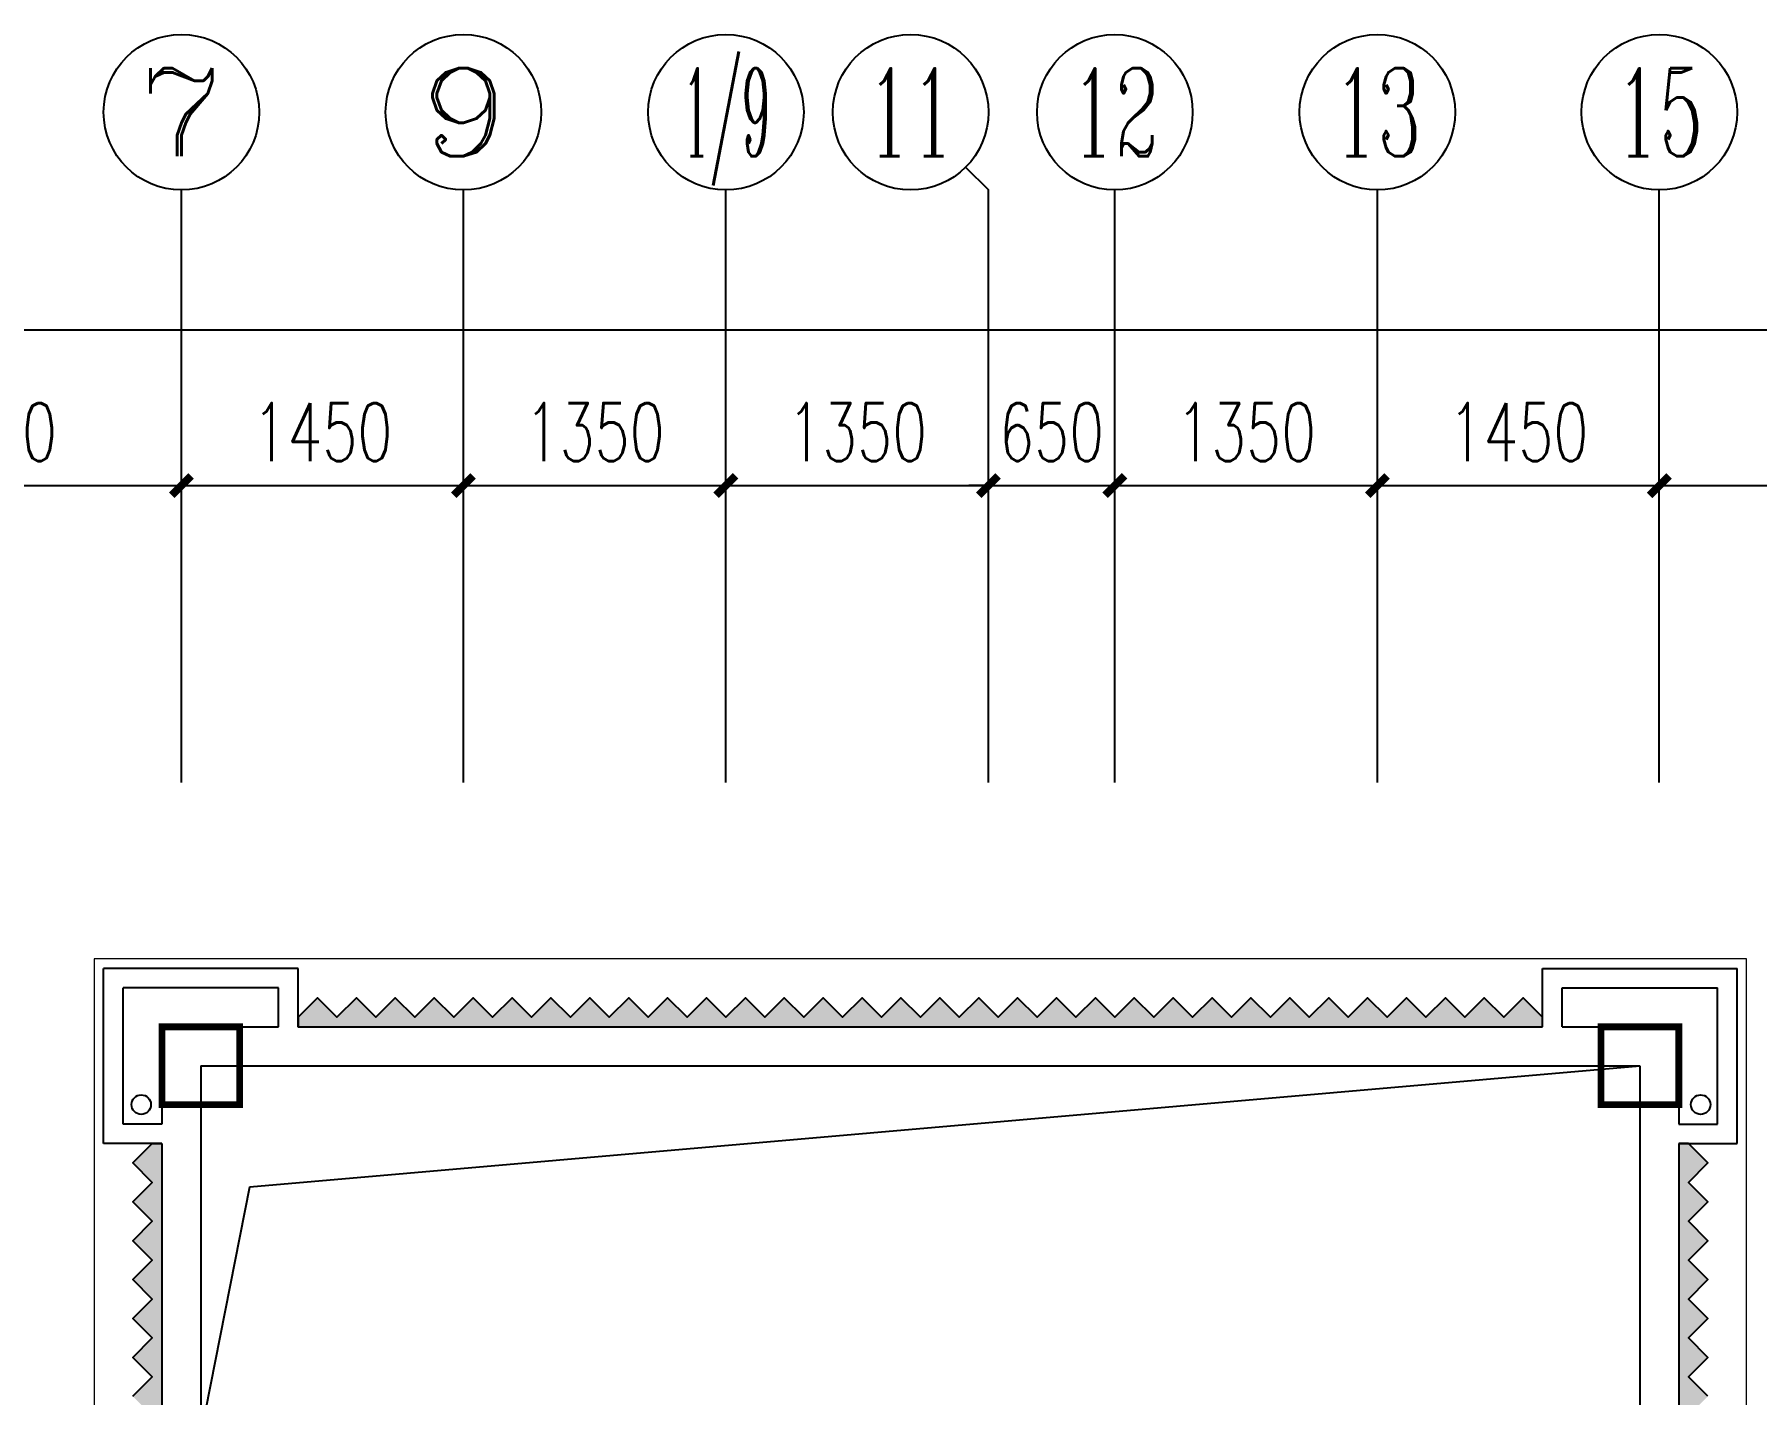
# Model space of a CAD drawing. Extents: x -993182 to -819982, y 169304 to 600104.
# Drawn here: x -884804 to -875948, y 385016 to 392011 of the extents above; entities that cross this region are included whole.
import ezdxf
from ezdxf.enums import TextEntityAlignment as Align

# ---------------------------------------------------------------- set-up
doc = ezdxf.new("R2010")
doc.units = 0
doc.header["$LTSCALE"] = 1000
doc.header["$MEASUREMENT"] = 0
for name, color, linetype in [('6', 203, 'Continuous'), ('8', 8, 'Continuous'), ('AXIS', 3, 'Continuous'), ('AXIS_TEXT', 7, 'Continuous'), ('WALL', 4, 'Continuous'), ('面层', 215, 'Continuous')]:
    doc.layers.add(name, color=color, linetype=linetype)
doc.layers.add('投影线', color=150, linetype='Continuous', lineweight=18)
doc.styles.add('_TCH_AXIS', font='COMPLEX', dxfattribs={"bigfont": 'GBCBIG'})
doc.styles.add('_TCH_DIM_T3', font='SIMPLEX', dxfattribs={"width": 0.705882, "bigfont": 'GBCBIG'})
doc.styles.add('COMPLEX', font='COMPLEX')
doc.dimstyles.new('_TCH_ARCH&&100', dxfattribs={"dimtxt": 297.5, "dimasz": 100, "dimexe": 250, "dimexo": 300, "dimgap": 126.25, "dimtad": 1, "dimdec": 0, "dimzin": 0, "dimdsep": 46, "dimtxsty": '_TCH_DIM_T3', "dimblk": 'ARCHTICK', "dimcen": 0.09, "dimclrt": 7, "dimazin": 2, "dimtfac": 1, "dimtdec": 0, "dimtix": 1, "dimtmove": 2, "dimatfit": 3, "dimfxl": 0, "dimtolj": 1, "dimtzin": 0, "dimarcsym": 0})

# ---------------------------------------------------------------- blocks, each defined once
blk = doc.blocks.new('q2')
at = {"color": 3, "const_width": 35}
for points in [[(-518346.1, -356741), (-518346.1, -356341), (-518746.1, -356341), (-518746.1, -356741)], [(-510946.1, -356741), (-510946.1, -356341), (-511346.1, -356341), (-511346.1, -356741)]]:
    blk.add_lwpolyline(points, close=True, dxfattribs=at)
blk = doc.blocks.new('_AXISO')
blk.add_circle((0, 0), 0.5)
at = {"layer": 'AXIS_TEXT', "style": 'COMPLEX', "width": 1.041667}
blk.add_attdef('A', text='', height=0.56, dxfattribs=at).set_placement((-0.25, -0.28), (0.25, -0.28), align=Align.FIT)
blk = doc.blocks.new('_ArchTick')
at = {"color": 0, "linetype": 'ByBlock', "const_width": 0.4}
blk.add_lwpolyline([(-0.5, -0.5), (0.5, 0.5)], dxfattribs=at)
blk = doc.blocks.new('*D248')
at = {"layer": 'AXIS', "color": 0, "lineweight": -2}
for p, q in [((-256408.8, -356155.5), (-256408.8, -353578.3)), ((-196308.8, -356155.5), (-196308.8, -353578.3)), ((-256408.8, -353828.3), (-196308.8, -353828.3))]:
    blk.add_line(p, q, dxfattribs=at)
at = {"layer": 'Defpoints', "color": 0}
for p in [(-196308.8, -353828.3), (-256408.8, -356455.5), (-196308.8, -356455.5)]:
    blk.add_point(p, dxfattribs=at)
at = {"layer": 'AXIS', "color": 0, "lineweight": -2, "xscale": 100, "yscale": 100, "zscale": 100, "rotation": 180}
blk.add_blockref('_ArchTick', (-256408.8, -353828.3), dxfattribs=at)
at = {"layer": 'AXIS', "color": 0, "lineweight": -2, "xscale": 100, "yscale": 100, "zscale": 100}
blk.add_blockref('_ArchTick', (-196308.8, -353828.3), dxfattribs=at)
at = {"layer": 'AXIS', "color": 7, "insert": (-226358.8, -353553.3), "char_height": 297.5, "attachment_point": 5, "style": '_TCH_DIM_T3'}
blk.add_mtext('\\A1;60100', dxfattribs=at)
blk = doc.blocks.new('*D254')
at = {"layer": 'AXIS', "color": 0, "lineweight": -2}
for p, q in [((-247208.8, -356155.5), (-247208.8, -354378.3)), ((-245208.8, -356155.5), (-245208.8, -354378.3)), ((-247208.8, -354628.3), (-245208.8, -354628.3))]:
    blk.add_line(p, q, dxfattribs=at)
at = {"layer": 'Defpoints', "color": 0}
for p in [(-245208.8, -354628.3), (-247208.8, -356455.5), (-245208.8, -356455.5)]:
    blk.add_point(p, dxfattribs=at)
at = {"layer": 'AXIS', "color": 0, "lineweight": -2, "xscale": 100, "yscale": 100, "zscale": 100, "rotation": 180}
blk.add_blockref('_ArchTick', (-247208.8, -354628.3), dxfattribs=at)
at = {"layer": 'AXIS', "color": 0, "lineweight": -2, "xscale": 100, "yscale": 100, "zscale": 100}
blk.add_blockref('_ArchTick', (-245208.8, -354628.3), dxfattribs=at)
at = {"layer": 'AXIS', "color": 7, "insert": (-246208.8, -354353.3), "char_height": 297.5, "attachment_point": 5, "style": '_TCH_DIM_T3'}
blk.add_mtext('\\A1;2000', dxfattribs=at)
blk = doc.blocks.new('*D255')
at = {"layer": 'AXIS', "color": 0, "lineweight": -2}
for p, q in [((-245208.8, -356155.5), (-245208.8, -354378.3)), ((-243758.8, -356155.5), (-243758.8, -354378.3)), ((-245208.8, -354628.3), (-243758.8, -354628.3))]:
    blk.add_line(p, q, dxfattribs=at)
at = {"layer": 'Defpoints', "color": 0}
for p in [(-243758.8, -354628.3), (-245208.8, -356455.5), (-243758.8, -356455.5)]:
    blk.add_point(p, dxfattribs=at)
at = {"layer": 'AXIS', "color": 0, "lineweight": -2, "xscale": 100, "yscale": 100, "zscale": 100, "rotation": 180}
blk.add_blockref('_ArchTick', (-245208.8, -354628.3), dxfattribs=at)
at = {"layer": 'AXIS', "color": 0, "lineweight": -2, "xscale": 100, "yscale": 100, "zscale": 100}
blk.add_blockref('_ArchTick', (-243758.8, -354628.3), dxfattribs=at)
at = {"layer": 'AXIS', "color": 7, "insert": (-244483.8, -354353.3), "char_height": 297.5, "attachment_point": 5, "style": '_TCH_DIM_T3'}
blk.add_mtext('\\A1;1450', dxfattribs=at)
blk = doc.blocks.new('*D256')
at = {"layer": 'AXIS', "color": 0, "lineweight": -2}
for p, q in [((-243758.8, -356155.5), (-243758.8, -354378.3)), ((-242408.8, -356155.5), (-242408.8, -354378.3)), ((-243758.8, -354628.3), (-242408.8, -354628.3))]:
    blk.add_line(p, q, dxfattribs=at)
at = {"layer": 'Defpoints', "color": 0}
for p in [(-242408.8, -354628.3), (-243758.8, -356455.5), (-242408.8, -356455.5)]:
    blk.add_point(p, dxfattribs=at)
at = {"layer": 'AXIS', "color": 0, "lineweight": -2, "xscale": 100, "yscale": 100, "zscale": 100, "rotation": 180}
blk.add_blockref('_ArchTick', (-243758.8, -354628.3), dxfattribs=at)
at = {"layer": 'AXIS', "color": 0, "lineweight": -2, "xscale": 100, "yscale": 100, "zscale": 100}
blk.add_blockref('_ArchTick', (-242408.8, -354628.3), dxfattribs=at)
at = {"layer": 'AXIS', "color": 7, "insert": (-243083.8, -354353.3), "char_height": 297.5, "attachment_point": 5, "style": '_TCH_DIM_T3'}
blk.add_mtext('\\A1;1350', dxfattribs=at)
blk = doc.blocks.new('*D257')
at = {"layer": 'AXIS', "color": 0, "lineweight": -2}
for p, q in [((-242408.8, -356155.5), (-242408.8, -354378.3)), ((-241058.8, -356155.5), (-241058.8, -354378.3)), ((-242408.8, -354628.3), (-241058.8, -354628.3))]:
    blk.add_line(p, q, dxfattribs=at)
at = {"layer": 'Defpoints', "color": 0}
for p in [(-241058.8, -354628.3), (-242408.8, -356455.5), (-241058.8, -356455.5)]:
    blk.add_point(p, dxfattribs=at)
at = {"layer": 'AXIS', "color": 0, "lineweight": -2, "xscale": 100, "yscale": 100, "zscale": 100, "rotation": 180}
blk.add_blockref('_ArchTick', (-242408.8, -354628.3), dxfattribs=at)
at = {"layer": 'AXIS', "color": 0, "lineweight": -2, "xscale": 100, "yscale": 100, "zscale": 100}
blk.add_blockref('_ArchTick', (-241058.8, -354628.3), dxfattribs=at)
at = {"layer": 'AXIS', "color": 7, "insert": (-241733.8, -354353.3), "char_height": 297.5, "attachment_point": 5, "style": '_TCH_DIM_T3'}
blk.add_mtext('\\A1;1350', dxfattribs=at)
blk = doc.blocks.new('*D258')
at = {"layer": 'AXIS', "color": 0, "lineweight": -2}
for p, q in [((-241058.8, -356155.5), (-241058.8, -354378.3)), ((-240408.8, -356155.5), (-240408.8, -354378.3)), ((-241058.8, -354628.3), (-241158.8, -354628.3)), ((-241058.8, -354628.3), (-240408.8, -354628.3)), ((-240408.8, -354628.3), (-240308.8, -354628.3))]:
    blk.add_line(p, q, dxfattribs=at)
at = {"layer": 'Defpoints', "color": 0}
for p in [(-240408.8, -354628.3), (-241058.8, -356455.5), (-240408.8, -356455.5)]:
    blk.add_point(p, dxfattribs=at)
at = {"layer": 'AXIS', "color": 0, "lineweight": -2, "xscale": 100, "yscale": 100, "zscale": 100}
blk.add_blockref('_ArchTick', (-241058.8, -354628.3), dxfattribs=at)
at = {"layer": 'AXIS', "color": 0, "lineweight": -2, "xscale": 100, "yscale": 100, "zscale": 100, "rotation": 180}
blk.add_blockref('_ArchTick', (-240408.8, -354628.3), dxfattribs=at)
at = {"layer": 'AXIS', "color": 7, "insert": (-240733.8, -354353.3), "char_height": 297.5, "attachment_point": 5, "style": '_TCH_DIM_T3'}
blk.add_mtext('\\A1;650', dxfattribs=at)
blk = doc.blocks.new('*D259')
at = {"layer": 'AXIS', "color": 0, "lineweight": -2}
for p, q in [((-240408.8, -356155.5), (-240408.8, -354378.3)), ((-239058.8, -356155.5), (-239058.8, -354378.3)), ((-240408.8, -354628.3), (-239058.8, -354628.3))]:
    blk.add_line(p, q, dxfattribs=at)
at = {"layer": 'Defpoints', "color": 0}
for p in [(-239058.8, -354628.3), (-240408.8, -356455.5), (-239058.8, -356455.5)]:
    blk.add_point(p, dxfattribs=at)
at = {"layer": 'AXIS', "color": 0, "lineweight": -2, "xscale": 100, "yscale": 100, "zscale": 100, "rotation": 180}
blk.add_blockref('_ArchTick', (-240408.8, -354628.3), dxfattribs=at)
at = {"layer": 'AXIS', "color": 0, "lineweight": -2, "xscale": 100, "yscale": 100, "zscale": 100}
blk.add_blockref('_ArchTick', (-239058.8, -354628.3), dxfattribs=at)
at = {"layer": 'AXIS', "color": 7, "insert": (-239733.8, -354353.3), "char_height": 297.5, "attachment_point": 5, "style": '_TCH_DIM_T3'}
blk.add_mtext('\\A1;1350', dxfattribs=at)
blk = doc.blocks.new('*D260')
at = {"layer": 'AXIS', "color": 0, "lineweight": -2}
for p, q in [((-239058.8, -356155.5), (-239058.8, -354378.3)), ((-237608.8, -356155.5), (-237608.8, -354378.3)), ((-239058.8, -354628.3), (-237608.8, -354628.3))]:
    blk.add_line(p, q, dxfattribs=at)
at = {"layer": 'Defpoints', "color": 0}
for p in [(-237608.8, -354628.3), (-239058.8, -356455.5), (-237608.8, -356455.5)]:
    blk.add_point(p, dxfattribs=at)
at = {"layer": 'AXIS', "color": 0, "lineweight": -2, "xscale": 100, "yscale": 100, "zscale": 100, "rotation": 180}
blk.add_blockref('_ArchTick', (-239058.8, -354628.3), dxfattribs=at)
at = {"layer": 'AXIS', "color": 0, "lineweight": -2, "xscale": 100, "yscale": 100, "zscale": 100}
blk.add_blockref('_ArchTick', (-237608.8, -354628.3), dxfattribs=at)
at = {"layer": 'AXIS', "color": 7, "insert": (-238333.8, -354353.3), "char_height": 297.5, "attachment_point": 5, "style": '_TCH_DIM_T3'}
blk.add_mtext('\\A1;1450', dxfattribs=at)
blk = doc.blocks.new('*D261')
at = {"layer": 'AXIS', "color": 0, "lineweight": -2}
for p, q in [((-237608.8, -356155.5), (-237608.8, -354378.3)), ((-235608.8, -356155.5), (-235608.8, -354378.3)), ((-237608.8, -354628.3), (-235608.8, -354628.3))]:
    blk.add_line(p, q, dxfattribs=at)
at = {"layer": 'Defpoints', "color": 0}
for p in [(-235608.8, -354628.3), (-237608.8, -356455.5), (-235608.8, -356455.5)]:
    blk.add_point(p, dxfattribs=at)
at = {"layer": 'AXIS', "color": 0, "lineweight": -2, "xscale": 100, "yscale": 100, "zscale": 100, "rotation": 180}
blk.add_blockref('_ArchTick', (-237608.8, -354628.3), dxfattribs=at)
at = {"layer": 'AXIS', "color": 0, "lineweight": -2, "xscale": 100, "yscale": 100, "zscale": 100}
blk.add_blockref('_ArchTick', (-235608.8, -354628.3), dxfattribs=at)
at = {"layer": 'AXIS', "color": 7, "insert": (-236608.8, -354353.3), "char_height": 297.5, "attachment_point": 5, "style": '_TCH_DIM_T3'}
blk.add_mtext('\\A1;2000', dxfattribs=at)
blk = doc.blocks.new('5#、7#楼参照')
at = {"layer": '8'}
h = blk.add_hatch(dxfattribs=at)
h.set_pattern_fill('HONEY', color=256, scale=20)
h.set_pattern_definition([(0, (1e-10, 624.5), (47.625, 27.4963), [31.75, -63.5]), (120, (1e-10, 624.5), (-47.6249943, 27.4963099), [31.75, -63.5]), (60, (1e-10, 624.5), (5.7e-06, 54.9926099), [-63.5, 31.75])])
edge = h.paths.add_edge_path()
edge.add_line((-238208.8, -357411.1), (-238208.8, -357362))
edge.add_line((-238208.8, -357362), (-238308.8, -357262))
edge.add_line((-238308.8, -357262), (-238408.8, -357362))
edge.add_line((-238408.8, -357362), (-238508.8, -357262))
edge.add_line((-238508.8, -357262), (-238608.8, -357362))
edge.add_line((-238608.8, -357362), (-238708.8, -357262))
edge.add_line((-238708.8, -357262), (-238808.8, -357362))
edge.add_line((-238808.8, -357362), (-238908.8, -357262))
edge.add_line((-238908.8, -357262), (-239008.8, -357362))
edge.add_line((-239008.8, -357362), (-239108.8, -357262))
edge.add_line((-239108.8, -357262), (-239208.8, -357362))
edge.add_line((-239208.8, -357362), (-239308.8, -357262))
edge.add_line((-239308.8, -357262), (-239408.8, -357362))
edge.add_line((-239408.8, -357362), (-239508.8, -357262))
edge.add_line((-239508.8, -357262), (-239608.8, -357362))
edge.add_line((-239608.8, -357362), (-239708.8, -357262))
edge.add_line((-239708.8, -357262), (-239808.8, -357362))
edge.add_line((-239808.8, -357362), (-239908.8, -357262))
edge.add_line((-239908.8, -357262), (-240008.8, -357362))
edge.add_line((-240008.8, -357362), (-240108.8, -357262))
edge.add_line((-240108.8, -357262), (-240208.8, -357362))
edge.add_line((-240208.8, -357362), (-240308.8, -357262))
edge.add_line((-240308.8, -357262), (-240408.8, -357362))
edge.add_line((-240408.8, -357362), (-240508.8, -357262))
edge.add_line((-240508.8, -357262), (-240608.8, -357362))
edge.add_line((-240608.8, -357362), (-240708.8, -357262))
edge.add_line((-240708.8, -357262), (-240808.8, -357362))
edge.add_line((-240808.8, -357362), (-240908.8, -357262))
edge.add_line((-240908.8, -357262), (-241008.8, -357362))
edge.add_line((-241008.8, -357362), (-241108.8, -357262))
edge.add_line((-241108.8, -357262), (-241208.8, -357362))
edge.add_line((-241208.8, -357362), (-241308.8, -357262))
edge.add_line((-241308.8, -357262), (-241408.8, -357362))
edge.add_line((-241408.8, -357362), (-241508.8, -357262))
edge.add_line((-241508.8, -357262), (-241608.8, -357362))
edge.add_line((-241608.8, -357362), (-241708.8, -357262))
edge.add_line((-241708.8, -357262), (-241808.8, -357362))
edge.add_line((-241808.8, -357362), (-241908.8, -357262))
edge.add_line((-241908.8, -357262), (-242008.8, -357362))
edge.add_line((-242008.8, -357362), (-242108.8, -357262))
edge.add_line((-242108.8, -357262), (-242208.8, -357362))
edge.add_line((-242208.8, -357362), (-242308.8, -357262))
edge.add_line((-242308.8, -357262), (-242408.8, -357362))
edge.add_line((-242408.8, -357362), (-242508.8, -357262))
edge.add_line((-242508.8, -357262), (-242608.8, -357362))
edge.add_line((-242608.8, -357362), (-242708.8, -357262))
edge.add_line((-242708.8, -357262), (-242808.8, -357362))
edge.add_line((-242808.8, -357362), (-242908.8, -357262))
edge.add_line((-242908.8, -357262), (-243008.8, -357362))
edge.add_line((-243008.8, -357362), (-243108.8, -357262))
edge.add_line((-243108.8, -357262), (-243208.8, -357362))
edge.add_line((-243208.8, -357362), (-243308.8, -357262))
edge.add_line((-243308.8, -357262), (-243408.8, -357362))
edge.add_line((-243408.8, -357362), (-243508.8, -357262))
edge.add_line((-243508.8, -357262), (-243608.8, -357362))
edge.add_line((-243608.8, -357362), (-243708.8, -357262))
edge.add_line((-243708.8, -357262), (-243808.8, -357362))
edge.add_line((-243808.8, -357362), (-243908.8, -357262))
edge.add_line((-243908.8, -357262), (-244008.8, -357362))
edge.add_line((-244008.8, -357362), (-244108.8, -357262))
edge.add_line((-244108.8, -357262), (-244208.8, -357362))
edge.add_line((-244208.8, -357362), (-244308.8, -357262))
edge.add_line((-244308.8, -357262), (-244408.8, -357362))
edge.add_line((-244408.8, -357362), (-244508.8, -357262))
edge.add_line((-244508.8, -357262), (-244608.8, -357362))
edge.add_line((-244608.8, -357362), (-244608.8, -357412))
edge.add_line((-244608.8, -357412), (-241447.6, -357412))
edge.add_line((-241447.6, -357412), (-238208.8, -357412))
h = blk.add_hatch(dxfattribs=at)
h.set_pattern_fill('HONEY', color=256, scale=20)
h.set_pattern_definition([(0, (0, 0), (47.625, 27.4963), [31.75, -63.5]), (120, (0, 0), (-47.6249943, 27.4963099), [31.75, -63.5]), (60, (0, 0), (5.7e-06, 54.9926099), [-63.5, 31.75])])
h.paths.add_polyline_path([(-245308.8, -358012), (-245308.8, -361212), (-245358.8, -361212), (-245458.8, -361112), (-245358.8, -361012), (-245458.8, -360912), (-245358.8, -360812), (-245458.8, -360712), (-245358.8, -360612), (-245458.8, -360512), (-245358.8, -360412), (-245458.8, -360312), (-245358.8, -360212), (-245458.8, -360112), (-245358.8, -360012), (-245458.8, -359912), (-245358.8, -359812), (-245458.8, -359712), (-245358.8, -359612), (-245458.8, -359512), (-245358.8, -359412), (-245458.8, -359312), (-245358.8, -359212), (-245458.8, -359112), (-245358.8, -359012), (-245458.8, -358912), (-245358.8, -358812), (-245458.8, -358712), (-245358.8, -358612), (-245458.8, -358512), (-245358.8, -358412), (-245458.8, -358312), (-245358.8, -358212), (-245458.8, -358112), (-245358.8, -358012)])
h = blk.add_hatch(dxfattribs=at)
h.set_pattern_fill('HONEY', color=256, scale=20)
h.set_pattern_definition([(0, (141.403, 2e-10), (47.625, 27.4963), [31.75, -63.5]), (120, (141.403, 2e-10), (-47.6249943, 27.4963099), [31.75, -63.5]), (60, (141.403, 2e-10), (5.7e-06, 54.9926099), [-63.5, 31.75])])
h.paths.add_polyline_path([(-237508.8, -358012), (-237508.8, -361212), (-237458.8, -361212), (-237358.8, -361112), (-237458.8, -361012), (-237358.8, -360912), (-237458.8, -360812), (-237358.8, -360712), (-237458.8, -360612), (-237358.8, -360512), (-237458.8, -360412), (-237358.8, -360312), (-237458.8, -360212), (-237358.8, -360112), (-237458.8, -360012), (-237358.8, -359912), (-237458.8, -359812), (-237358.8, -359712), (-237458.8, -359612), (-237358.8, -359512), (-237458.8, -359412), (-237358.8, -359312), (-237458.8, -359212), (-237358.8, -359112), (-237458.8, -359012), (-237358.8, -358912), (-237458.8, -358812), (-237358.8, -358712), (-237458.8, -358612), (-237358.8, -358512), (-237458.8, -358412), (-237358.8, -358312), (-237458.8, -358212), (-237358.8, -358112), (-237458.8, -358012)])
at = {"color": 6}
blk.add_lwpolyline([(-245108.8, -359512), (-244857, -358235.5), (-237708.8, -357612)], dxfattribs=at)
for centre in [(-245415.3, -357812), (-237396.3, -357812)]:
    blk.add_circle(centre, 50, dxfattribs=at)
at = {"layer": '6'}
for points in [[(-238208.8, -357411.1), (-238208.8, -357362), (-238308.8, -357262), (-238408.8, -357362), (-238508.8, -357262), (-238608.8, -357362), (-238708.8, -357262), (-238808.8, -357362), (-238908.8, -357262), (-239008.8, -357362), (-239108.8, -357262), (-239208.8, -357362), (-239308.8, -357262), (-239408.8, -357362), (-239508.8, -357262), (-239608.8, -357362), (-239708.8, -357262), (-239808.8, -357362), (-239908.8, -357262), (-240008.8, -357362), (-240108.8, -357262), (-240208.8, -357362), (-240308.8, -357262), (-240408.8, -357362), (-240508.8, -357262), (-240608.8, -357362), (-240708.8, -357262), (-240808.8, -357362), (-240908.8, -357262), (-241008.8, -357362), (-241108.8, -357262), (-241208.8, -357362), (-241308.8, -357262), (-241408.8, -357362), (-241508.8, -357262), (-241608.8, -357362), (-241708.8, -357262), (-241808.8, -357362), (-241908.8, -357262), (-242008.8, -357362), (-242108.8, -357262), (-242208.8, -357362), (-242308.8, -357262), (-242408.8, -357362), (-242508.8, -357262), (-242608.8, -357362), (-242708.8, -357262), (-242808.8, -357362), (-242908.8, -357262), (-243008.8, -357362), (-243108.8, -357262), (-243208.8, -357362), (-243308.8, -357262), (-243408.8, -357362), (-243508.8, -357262), (-243608.8, -357362), (-243708.8, -357262), (-243808.8, -357362), (-243908.8, -357262), (-244008.8, -357362), (-244108.8, -357262), (-244208.8, -357362), (-244308.8, -357262), (-244408.8, -357362), (-244508.8, -357262), (-244608.8, -357362), (-244608.8, -357412), (-241447.6, -357412), (-238208.8, -357412)], [(-245308.8, -358012), (-245308.8, -361212)], [(-245458.8, -359312), (-245358.8, -359212), (-245458.8, -359112), (-245358.8, -359012), (-245458.8, -358912), (-245358.8, -358812), (-245458.8, -358712), (-245358.8, -358612), (-245458.8, -358512), (-245358.8, -358412), (-245458.8, -358312), (-245358.8, -358212), (-245458.8, -358112), (-245358.8, -358012), (-245308.8, -358012)], [(-237508.8, -358012), (-237508.8, -361212)], [(-237358.8, -359312), (-237458.8, -359212), (-237358.8, -359112), (-237458.8, -359012), (-237358.8, -358912), (-237458.8, -358812), (-237358.8, -358712), (-237458.8, -358612), (-237358.8, -358512), (-237458.8, -358412), (-237358.8, -358312), (-237458.8, -358212), (-237358.8, -358112), (-237458.8, -358012), (-237508.8, -358012)]]:
    blk.add_lwpolyline(points, dxfattribs=at)
at = {"layer": 'AXIS'}
for p, q in [((-241176, -352991.2), (-241058.8, -353108.3)), ((-245208.8, -355308.6), (-245208.8, -353108.3)), ((-243758.8, -355308.6), (-243758.8, -353108.3)), ((-242408.8, -355613.9), (-242408.8, -353108.3)), ((-241058.8, -355308.6), (-241058.8, -353108.3)), ((-240408.8, -355308.6), (-240408.8, -353108.3)), ((-239058.8, -355308.6), (-239058.8, -353108.3)), ((-237608.8, -355308.6), (-237608.8, -353108.3))]:
    blk.add_line(p, q, dxfattribs=at)
at = {"layer": 'WALL'}
for p, q in [((-244608.8, -357112), (-245608.8, -357112)), ((-245608.8, -358012), (-245608.8, -357112)), ((-244608.8, -357412), (-244608.8, -357112)), ((-238208.8, -357412), (-238208.8, -357112)), ((-238208.8, -357112), (-237208.8, -357112)), ((-237208.8, -358012), (-237208.8, -357112)), ((-244708.8, -357212), (-245508.8, -357212)), ((-245508.8, -357912), (-245508.8, -357212)), ((-244708.8, -357412), (-244708.8, -357212)), ((-238108.8, -357412), (-238108.8, -357212)), ((-238108.8, -357212), (-237308.8, -357212)), ((-237308.8, -357912), (-237308.8, -357212)), ((-245308.8, -357412), (-245308.8, -357912)), ((-245308.8, -357412), (-244708.8, -357412)), ((-244608.8, -357412), (-238208.8, -357412)), ((-238108.8, -357412), (-237508.8, -357412)), ((-237508.8, -357412), (-237508.8, -357912)), ((-245108.8, -357612), (-245108.8, -358012)), ((-245108.8, -357612), (-244708.8, -357612)), ((-244708.8, -357612), (-238208.8, -357612)), ((-238208.8, -357612), (-237708.8, -357612)), ((-237708.8, -357612), (-237708.8, -358012)), ((-245308.8, -357912), (-245508.8, -357912)), ((-237508.8, -357912), (-237308.8, -357912)), ((-245308.8, -358012), (-245608.8, -358012)), ((-245308.8, -358012), (-245308.8, -359612)), ((-245108.8, -358012), (-245108.8, -359512)), ((-237708.8, -358012), (-237708.8, -359512)), ((-237508.8, -358012), (-237208.8, -358012)), ((-237508.8, -358012), (-237508.8, -359612))]:
    blk.add_line(p, q, dxfattribs=at)
at = {"layer": '投影线', "linetype": 'Continuous', "elevation": 76500}
blk.add_lwpolyline([(-237160.6, -361212), (-237160.6, -357062), (-245657, -357062), (-245657, -361212)], dxfattribs=at)
at = {"layer": 'AXIS'}
ref = blk.add_blockref('_AXISO', (-245208.8, -352708.3), dxfattribs=dict(at, xscale=800, yscale=800, zscale=800))
ref.add_attrib('A', '7', dxfattribs={"layer": 'AXIS_TEXT', "height": 452.5, "style": '_TCH_AXIS', "width": 1.5}).set_placement((-245435.1, -352934.6), (-244982.5, -352934.6), align=Align.FIT)
ref = blk.add_blockref('_AXISO', (-243758.8, -352708.3), dxfattribs=dict(at, xscale=800, yscale=800, zscale=800))
ref.add_attrib('A', '9', dxfattribs={"layer": 'AXIS_TEXT', "height": 452.5, "style": '_TCH_AXIS', "width": 1.5}).set_placement((-243985.1, -352934.6), (-243532.5, -352934.6), align=Align.FIT)
ref = blk.add_blockref('_AXISO', (-242408.8, -352708.3), dxfattribs=dict(at, xscale=800, yscale=800, zscale=800))
ref.add_attrib('A', '1/9', dxfattribs={"layer": 'AXIS_TEXT', "height": 452.55, "style": '_TCH_AXIS', "width": 0.411765}).set_placement((-242635.1, -352934.6), (-242182.5, -352934.6), align=Align.FIT)
ref = blk.add_blockref('_AXISO', (-241458.8, -352708.3), dxfattribs=dict(at, xscale=800, yscale=800, zscale=800))
ref.add_attrib('A', '11', dxfattribs={"layer": 'AXIS_TEXT', "height": 452.55, "style": '_TCH_AXIS', "width": 0.875}).set_placement((-241685.1, -352934.6), (-241232.5, -352934.6), align=Align.FIT)
ref = blk.add_blockref('_AXISO', (-240408.8, -352708.3), dxfattribs=dict(at, xscale=800, yscale=800, zscale=800))
ref.add_attrib('A', '12', dxfattribs={"layer": 'AXIS_TEXT', "height": 452.55, "style": '_TCH_AXIS', "width": 0.724138}).set_placement((-240635.1, -352934.6), (-240182.5, -352934.6), align=Align.FIT)
ref = blk.add_blockref('_AXISO', (-239058.8, -352708.3), dxfattribs=dict(at, xscale=800, yscale=800, zscale=800))
ref.add_attrib('A', '13', dxfattribs={"layer": 'AXIS_TEXT', "height": 452.55, "style": '_TCH_AXIS', "width": 0.724138}).set_placement((-239285.1, -352934.6), (-238832.5, -352934.6), align=Align.FIT)
ref = blk.add_blockref('_AXISO', (-237608.8, -352708.3), dxfattribs=dict(at, xscale=800, yscale=800, zscale=800))
ref.add_attrib('A', '15', dxfattribs={"layer": 'AXIS_TEXT', "height": 452.55, "style": '_TCH_AXIS', "width": 0.724138}).set_placement((-237835.1, -352934.6), (-237382.5, -352934.6), align=Align.FIT)
at = {"layer": '面层'}
blk.add_blockref('q2', (273437.3, -1071), dxfattribs=at)
at = {"layer": 'AXIS'}
for p1, p2, distance, picture, middle in [((-256408.8, -356455.5), (-196308.8, -356455.5), 2627.2, '*D248', (-226358.8, -353553.3)), ((-247208.8, -356455.5), (-245208.8, -356455.5), 1827.2, '*D254', (-246208.8, -354353.3)), ((-245208.8, -356455.5), (-243758.8, -356455.5), 1827.2, '*D255', (-244483.8, -354353.3)), ((-243758.8, -356455.5), (-242408.8, -356455.5), 1827.2, '*D256', (-243083.8, -354353.3)), ((-242408.8, -356455.5), (-241058.8, -356455.5), 1827.2, '*D257', (-241733.8, -354353.3)), ((-241058.8, -356455.5), (-240408.8, -356455.5), 1827.2, '*D258', (-240733.8, -354353.3)), ((-240408.8, -356455.5), (-239058.8, -356455.5), 1827.2, '*D259', (-239733.8, -354353.3)), ((-239058.8, -356455.5), (-237608.8, -356455.5), 1827.2, '*D260', (-238333.8, -354353.3)), ((-237608.8, -356455.5), (-235608.8, -356455.5), 1827.2, '*D261', (-236608.8, -354353.3))]:
    dim = blk.add_aligned_dim(p1=p1, p2=p2, distance=distance, dimstyle='_TCH_ARCH&&100', dxfattribs=at)
    dim.commit()
    dim.dimension.update_dxf_attribs({"geometry": picture, "text_midpoint": middle})

msp = doc.modelspace()

# ---------------------------------------------------------------- block references
at = {"layer": '面层'}
msp.add_blockref('5#、7#楼参照', (-638839.5, 744319), dxfattribs=at)

doc.saveas('drawing.dxf')
